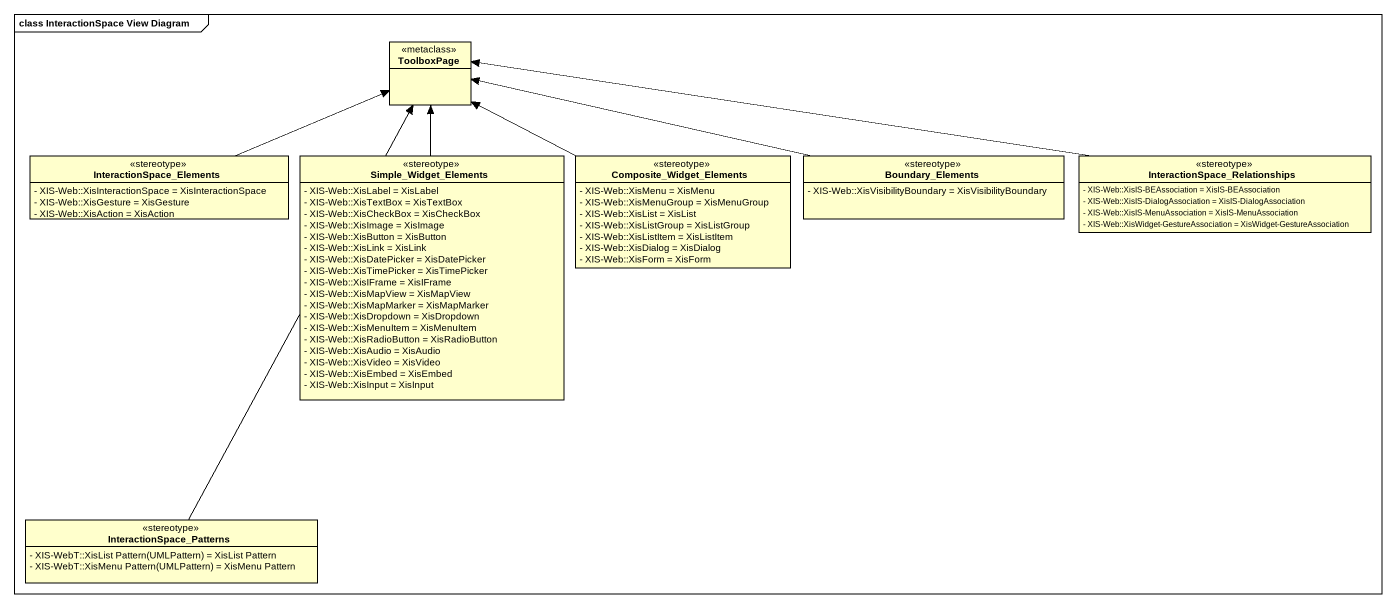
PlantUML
@startuml
mainframe class InteractionSpace View Diagram
hide circle
hide empty members
skinparam classAttributeIconSize 0
class ToolboxPage <<metaclass>>
class InteractionSpace_Elements <<stereotype>> {
  - XIS-Web::XisInteractionSpace = XisInteractionSpace
  - XIS-Web::XisGesture = XisGesture
  - XIS-Web::XisAction = XisAction
}
class Simple_Widget_Elements <<stereotype>> {
  - XIS-Web::XisLabel = XisLabel
  - XIS-Web::XisTextBox = XisTextBox
  - XIS-Web::XisCheckBox = XisCheckBox
  - XIS-Web::XisImage = XisImage
  - XIS-Web::XisButton = XisButton
  - XIS-Web::XisLink = XisLink
  - XIS-Web::XisDatePicker = XisDatePicker
  - XIS-Web::XisTimePicker = XisTimePicker
  - XIS-Web::XisIFrame = XisIFrame
  - XIS-Web::XisMapView = XisMapView
  - XIS-Web::XisMapMarker = XisMapMarker
  - XIS-Web::XisDropdown = XisDropdown
  - XIS-Web::XisMenuItem = XisMenuItem
  - XIS-Web::XisRadioButton = XisRadioButton
  - XIS-Web::XisAudio = XisAudio
  - XIS-Web::XisVideo = XisVideo
  - XIS-Web::XisEmbed = XisEmbed
  - XIS-Web::XisInput = XisInput
}
class Composite_Widget_Elements <<stereotype>> {
  - XIS-Web::XisMenu = XisMenu
  - XIS-Web::XisMenuGroup = XisMenuGroup
  - XIS-Web::XisList = XisList
  - XIS-Web::XisListGroup = XisListGroup
  - XIS-Web::XisListItem = XisListItem
  - XIS-Web::XisDialog = XisDialog
  - XIS-Web::XisForm = XisForm
}
class Boundary_Elements <<stereotype>> {
  - XIS-Web::XisVisibilityBoundary = XisVisibilityBoundary
}
class "InteractionSpace_Relationships" as InteractionSpace <<stereotype>> {
  - XIS-Web::XisIS-BEAssociation = XisIS-BEAssociation
  - XIS-Web::XisIS-DialogAssociation = XisIS-DialogAssociation
  - XIS-Web::XisIS-MenuAssociation = XisIS-MenuAssociation
  - XIS-Web::XisWidget-GestureAssociation = XisWidget-GestureAssociation
}
class InteractionSpace_Patterns <<stereotype>> {
  {field} - XIS-WebT::XisList Pattern(UMLPattern) = XisList Pattern
  {field} - XIS-WebT::XisMenu Pattern(UMLPattern) = XisMenu Pattern
}
InteractionSpace_Elements -right-> ToolboxPage
Simple_Widget_Elements -up-> ToolboxPage
Composite_Widget_Elements -left-> ToolboxPage
Boundary_Elements -left-> ToolboxPage
InteractionSpace -left-> ToolboxPage
InteractionSpace_Patterns -up-> ToolboxPage
@enduml
